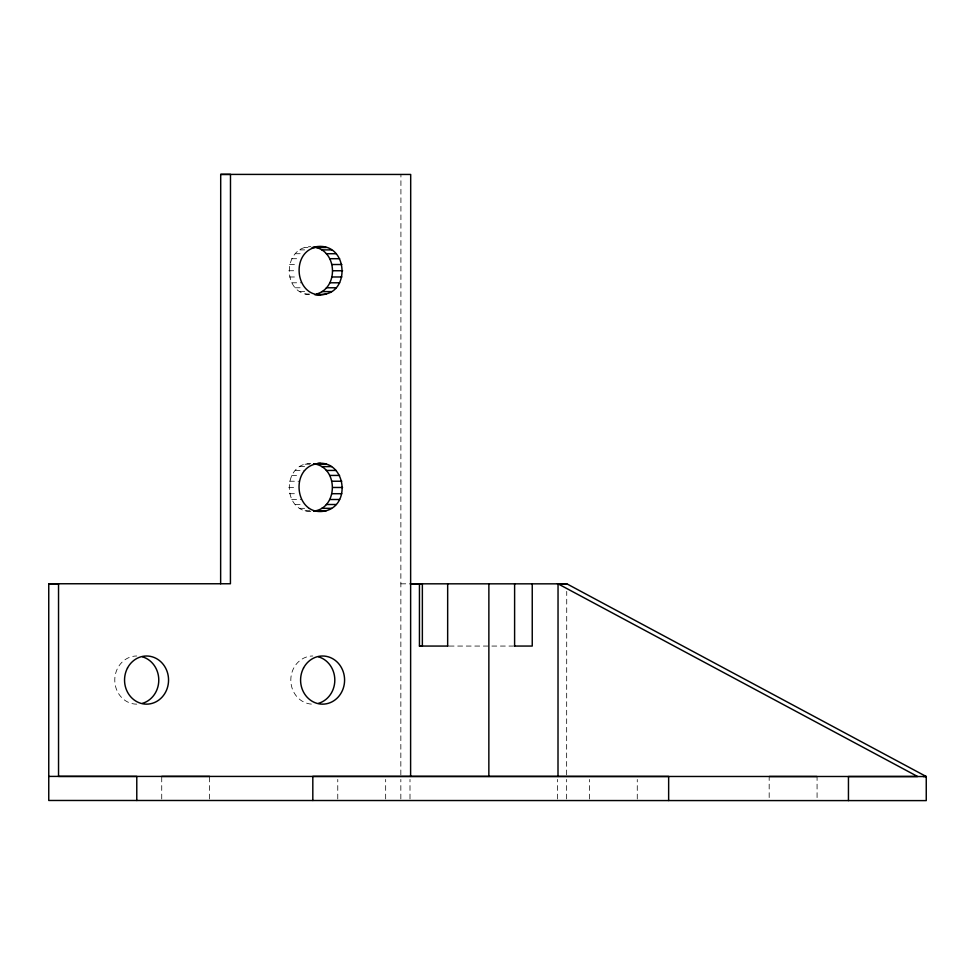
<?xml version="1.0" encoding="UTF-8"?>
<svg xmlns="http://www.w3.org/2000/svg" width="975" height="975" viewBox="0 0 975 975"><rect width="100%" height="100%" fill="white"/><g stroke="black" fill="none" stroke-linecap="round" stroke-linejoin="round"><path stroke-width="0.73" stroke-dasharray="4.88 3.66" d="M161.728 798.988L161.728 776.441M209.625 798.988L209.625 776.441M337.764 798.976L337.764 779.439M385.661 798.976L385.661 779.439M400.835 798.964L400.835 779.403M400.835 774.845L400.92 174.452M410 798.964L410 779.403M557.383 798.988L557.395 779.427M566.646 798.988L566.646 779.427M566.646 774.893L566.731 591.362M589.375 799.013L589.388 779.464M637.272 799.025L637.272 779.476M769.178 797.562L769.178 776.514M817.074 797.574L817.074 776.527M309.392 294.621C281.799 293.134 283.043 246.59 310.806 246.675M310.757 511.558C282.177 511.546 282.165 463.418 310.745 463.393M305.102 247.492L307.905 247.492M299.812 249.892L305.407 249.892M295.242 253.719L302.226 253.719M291.744 258.716L298.74 258.704M289.551 264.517L297.936 264.517M288.795 270.745L297.18 270.745M289.551 276.985L297.936 276.985M291.744 282.787L301.531 282.787M295.242 287.783L302.238 287.771M299.8 291.61L308.185 291.598M305.114 294.011L309.307 294.011M305.041 464.222L310.635 464.21M299.739 466.623L306.723 466.623M295.181 470.45L304.968 470.45M291.683 475.434L298.679 475.434M289.49 481.248L299.276 481.236M288.734 487.476L297.119 487.476M289.49 493.703L297.875 493.703M291.683 499.517L301.47 499.517M295.181 504.502L302.177 504.502M299.739 508.328L309.526 508.328M305.053 510.729L310.635 510.729M400.859 583.83L408.72 583.818M449.183 646.059L513.082 646.059M311.378 704.108A24.083 22.011 90 0 1 290.818 679.295A24.083 22.011 90 0 1 312.804 655.992M136.768 704.157A24.083 22.011 90 0 1 114.77 680.075A24.083 22.011 90 0 1 136.768 655.992"/><path stroke-width="1.46" d="M136.78 800.499L136.78 776.441L58.537 776.405L58.537 583.757L48.75 583.757L48.762 800.475L926.25 800.609L926.25 776.527L566.731 583.769L557.42 583.842M220.642 583.757L220.703 174.403L230.49 174.391L230.429 583.757L48.75 583.757M312.817 800.487L312.817 776.405L668.655 776.466L668.643 800.536M410.609 776.392L410.694 174.452L220.703 174.403M419.457 583.83L422.358 583.842L422.358 646.072L419.445 646.059L419.457 583.83L410.646 583.818M447.659 646.059L447.671 583.842M488.853 776.405L488.877 583.83M514.605 646.059L514.617 583.842M532.24 583.842L532.24 646.059L514.178 646.059M558.005 776.417L558.041 583.842L566.731 583.769M848.445 800.597L848.457 776.551L926.25 776.527L923.215 776.527M316.388 246.675C350.171 241.873 350.915 299.947 316.522 294.011C339.166 287.82 337.253 249.88 313.658 247.077M313.597 511.144C338.593 508.328 338.581 466.611 313.597 463.808M320.519 463.393C288.259 464.197 294.133 518.761 326.235 510.729C351.768 503.673 344.711 460.249 317.728 463.393M320.58 246.663C288.32 247.492 294.194 302.043 326.296 294.011M312.097 247.492L314.888 247.492M316.509 247.492L326.296 247.492M321.823 249.892L331.597 249.892M326.381 253.719L336.156 253.719M329.879 258.704L339.653 258.704M332.073 264.517L341.859 264.517M332.828 270.745L342.603 270.745M332.073 276.985L341.859 276.973M329.879 282.787L339.666 282.787M326.381 287.771L336.168 287.771M321.823 291.598L331.61 291.598M315.01 294.828L320.604 294.828M316.436 464.21L326.223 464.21M321.75 466.623L331.537 466.611M326.308 470.45L336.095 470.438M329.806 475.434L339.592 475.434M332 481.236L341.786 481.236M332.755 487.476L342.542 487.476M332 493.703L341.786 493.703M329.806 499.517L339.592 499.505M326.308 504.502L336.095 504.502M321.75 508.328L331.537 508.328M316.448 510.729L326.235 510.729M410.633 583.818L410.024 583.818L558.041 583.842L917.609 776.502L48.762 776.405M419.445 646.059L447.939 646.072M769.348 776.514L816.916 776.527M209.625 776.441L161.728 776.441M318.496 656.821A24.083 22.011 90 0 1 334.815 680.075A24.083 22.011 90 0 1 318.508 703.341M142.46 656.821A24.083 22.011 90 0 1 158.779 680.075A24.083 22.011 90 0 1 142.46 703.341M127.493 668.033A24.083 22.011 90 0 0 146.555 704.157A24.083 22.011 90 0 0 165.604 668.033A24.083 22.011 90 0 0 127.493 668.033M303.53 668.033A24.083 22.011 90 0 0 322.591 704.157A24.083 22.011 90 0 0 341.64 668.033A24.083 22.011 90 0 0 303.53 668.033"/></g></svg>
